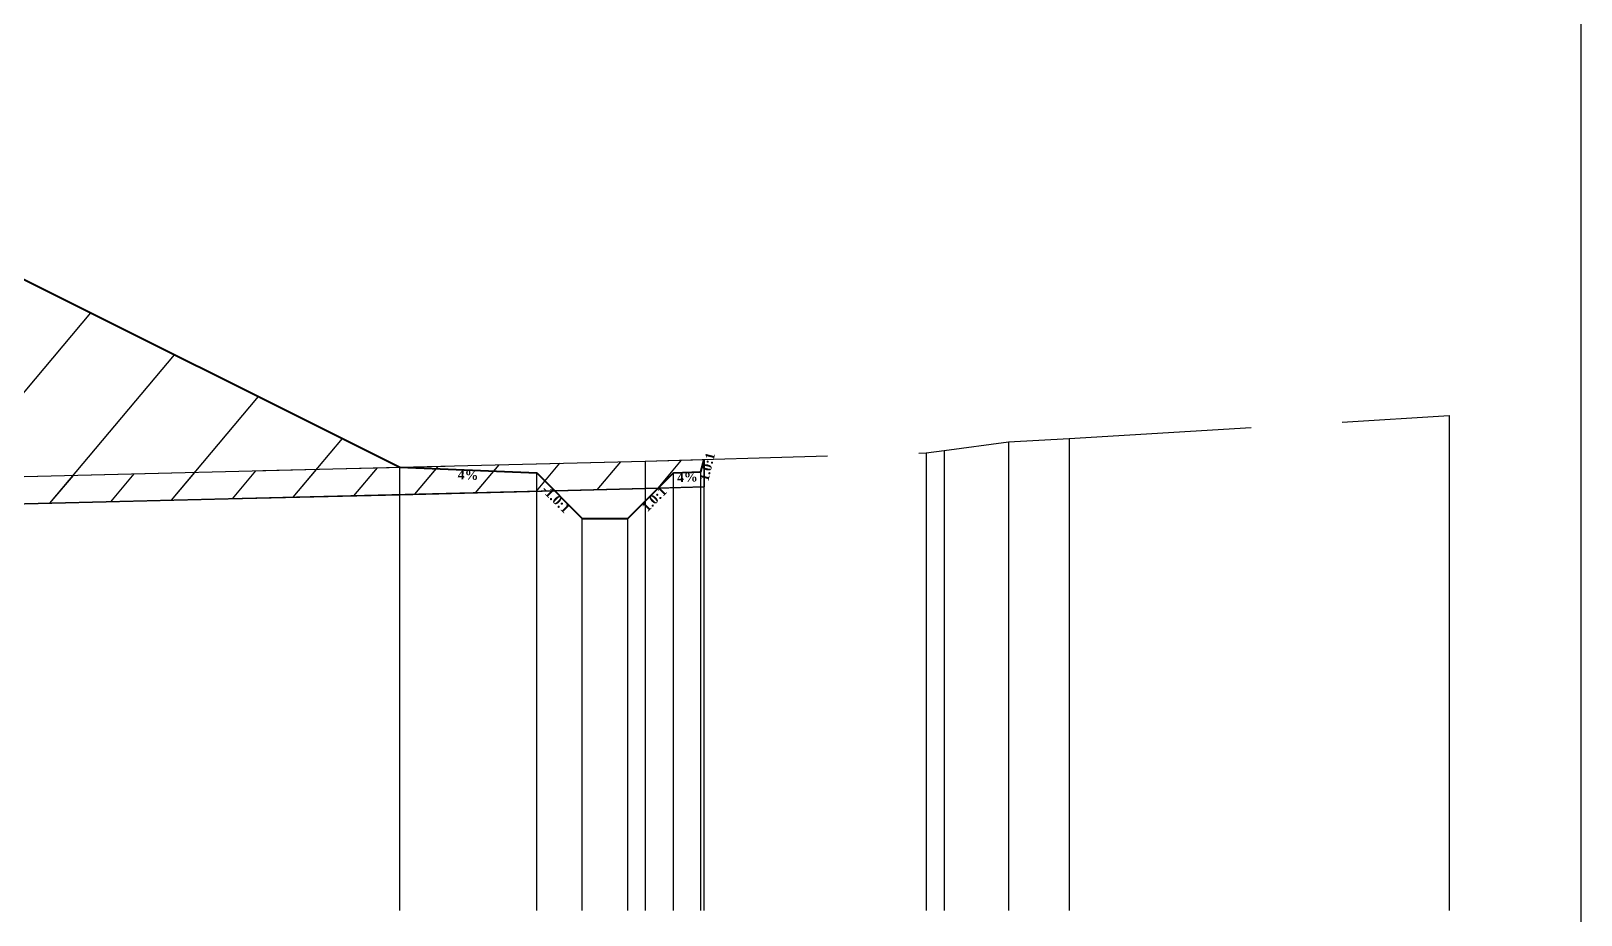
# Model space of a CAD drawing. Header units: millimetres. Extents: x 2762 to 3076, y 916 to 3305.
# Drawn here: x 2907.84 to 2924.82, y 1166.73 to 1176.42 of the extents above; entities that cross this region are included whole.
import ezdxf

# ---------------------------------------------------------------- set-up
doc = ezdxf.new("R2010")
doc.units = ezdxf.units.MM
doc.header["$LTSCALE"] = 2
doc.linetypes.add('CACHE', pattern=[9.525, 6.35, -3.175])
doc.linetypes.add('DASHED', pattern=[0.75, 0.5, -0.25])
doc.layers.add('C-ROAD-CORR', color=5, linetype='Continuous')
doc.layers.add('C-ROAD-SCTN', color=7, linetype='Continuous')
doc.styles.add('C3D_Etiquette', font='romans.shx')

msp = doc.modelspace()

# ---------------------------------------------------------------- hatches: boundary and pattern name
at = {"linetype": 'Continuous', "lineweight": -3}
h = msp.add_hatch(dxfattribs=at)
h.set_pattern_fill('_U', color=3, angle=50, style=0, pattern_type=0)
h.set_pattern_definition([(50, (2914.7086, 1171.4109), (-0.766044, 0.642788), [])])
h.paths.add_polyline_path([(2914.709, 1171.411), (2914.878, 1171.58), (2915.178, 1171.592), (2915.212, 1171.726), (2915.212, 1171.426)])
h.paths.add_polyline_path([(2881.588, 1171.042), (2881.823, 1171.278), (2883.323, 1171.338), (2892.483, 1175.917), (2900.48, 1176.237), (2902.876, 1176.141), (2911.878, 1171.64), (2913.378, 1171.58), (2913.576, 1171.382), (2898.176, 1171.003)])
h.paths.add_polyline_path([(2880.012, 1171.036), (2880.012, 1171.336), (2880.023, 1171.29), (2880.323, 1171.278), (2880.563, 1171.038)])
h = msp.add_hatch(dxfattribs=at)
h.set_pattern_fill('_U', color=150, scale=0.5, angle=50, style=0, pattern_type=0)
h.set_pattern_definition([(50, (2914.7086, 1171.41087), (-0.383022, 0.321394), [])])
h.paths.add_polyline_path([(2914.709, 1171.411), (2914.878, 1171.58), (2915.178, 1171.592), (2915.212, 1171.726), (2915.212, 1171.426)])
h.paths.add_polyline_path([(2911.878, 1171.64), (2914.567, 1171.707), (2915.212, 1171.726), (2915.178, 1171.592), (2914.878, 1171.58), (2914.709, 1171.411), (2914.567, 1171.407), (2913.576, 1171.382), (2913.378, 1171.58)])
h.paths.add_polyline_path([(2881.588, 1171.042), (2881.823, 1171.278), (2883.323, 1171.338), (2898.176, 1171.303), (2911.878, 1171.64), (2913.378, 1171.58), (2913.576, 1171.382), (2898.176, 1171.003)])
h.paths.add_polyline_path([(2880.012, 1171.336), (2881.407, 1171.342), (2883.323, 1171.338), (2881.823, 1171.278), (2881.588, 1171.042), (2881.407, 1171.042), (2880.563, 1171.038), (2880.323, 1171.278), (2880.023, 1171.29)])
h.paths.add_polyline_path([(2880.012, 1171.036), (2880.012, 1171.336), (2880.023, 1171.29), (2880.323, 1171.278), (2880.563, 1171.038)])
h = msp.add_hatch(dxfattribs=at)
h.set_pattern_fill('_U', color=1, angle=50, style=0, pattern_type=0)
h.set_pattern_definition([(50, (2913.5764, 1171.3823), (-0.766044, 0.642788), [])])
h.paths.add_polyline_path([(2913.576, 1171.382), (2914.567, 1171.407), (2914.709, 1171.411), (2914.378, 1171.08), (2913.878, 1171.08)])
h.paths.add_polyline_path([(2880.563, 1171.038), (2881.407, 1171.042), (2881.588, 1171.042), (2881.323, 1170.778), (2880.823, 1170.778)])

# ---------------------------------------------------------------- linework, layer by layer
at = {"color": 253, "linetype": 'Continuous', "lineweight": -3}
for p, q in [((2902.876, 1176.141), (2911.878, 1171.64)), ((2911.878, 1171.64), (2914.567, 1171.707)), ((2914.567, 1171.707), (2915.212, 1171.726)), ((2915.178, 1171.592), (2915.212, 1171.726)), ((2915.212, 1171.726), (2915.178, 1171.592)), ((2915.178, 1171.592), (2915.212, 1171.726)), ((2915.212, 1171.726), (2915.212, 1171.426)), ((2915.212, 1171.726), (2915.212, 1171.426)), ((2898.176, 1171.303), (2911.878, 1171.64)), ((2913.378, 1171.58), (2911.878, 1171.64)), ((2911.878, 1171.64), (2913.378, 1171.58)), ((2911.878, 1171.64), (2913.378, 1171.58)), ((2913.576, 1171.382), (2913.378, 1171.58)), ((2913.378, 1171.58), (2913.576, 1171.382)), ((2913.378, 1171.58), (2913.576, 1171.382)), ((2914.709, 1171.411), (2914.878, 1171.58)), ((2914.878, 1171.58), (2914.709, 1171.411)), ((2914.709, 1171.411), (2914.878, 1171.58)), ((2914.878, 1171.58), (2915.178, 1171.592)), ((2915.178, 1171.592), (2914.878, 1171.58)), ((2914.878, 1171.58), (2915.178, 1171.592)), ((2913.576, 1171.382), (2898.176, 1171.003)), ((2913.576, 1171.382), (2898.176, 1171.003)), ((2914.567, 1171.407), (2913.576, 1171.382)), ((2913.576, 1171.382), (2914.567, 1171.407)), ((2913.878, 1171.08), (2913.576, 1171.382)), ((2914.709, 1171.411), (2914.378, 1171.08)), ((2914.709, 1171.411), (2914.567, 1171.407)), ((2914.567, 1171.407), (2914.709, 1171.411)), ((2915.212, 1171.426), (2914.709, 1171.411)), ((2915.212, 1171.426), (2914.709, 1171.411)), ((2914.378, 1171.08), (2913.878, 1171.08))]:
    msp.add_line(p, q, dxfattribs=at)
at = {"color": 105, "linetype": 'DASHED', "lineweight": -3, "ltscale": 2}
for p, q in [((2919.213, 1171.954), (2923.38, 1172.207)), ((2917.846, 1171.825), (2918.55, 1171.919)), ((2918.55, 1171.919), (2919.213, 1171.954)), ((2898.38, 1171.308), (2914.567, 1171.707)), ((2914.567, 1171.707), (2917.647, 1171.798)), ((2917.647, 1171.798), (2917.846, 1171.825))]:
    msp.add_line(p, q, dxfattribs=at)
at = {"color": 98, "linetype": 'CACHE', "lineweight": -3}
for p, q in [((2923.38, 1172.207), (2923.38, 1166.784)), ((2918.55, 1171.919), (2918.55, 1166.784)), ((2919.213, 1171.954), (2919.213, 1166.784)), ((2914.567, 1171.707), (2914.567, 1166.784)), ((2917.647, 1171.798), (2917.647, 1166.784)), ((2917.846, 1171.825), (2917.846, 1166.784))]:
    msp.add_line(p, q, dxfattribs=at)
at = {"color": 8, "linetype": 'CACHE', "lineweight": -3}
for p, q in [((2915.212, 1166.784), (2915.212, 1171.726)), ((2911.878, 1166.784), (2911.878, 1171.64)), ((2913.378, 1166.784), (2913.378, 1171.58)), ((2914.878, 1166.784), (2914.878, 1171.58)), ((2915.178, 1166.784), (2915.178, 1171.592)), ((2913.878, 1166.784), (2913.878, 1171.08)), ((2914.378, 1166.784), (2914.378, 1171.08))]:
    msp.add_line(p, q, dxfattribs=at)
at = {"color": 6, "linetype": 'Continuous', "lineweight": -3}
for p, q in [((2911.878, 1171.34), (2913.865, 1171.389)), ((2913.865, 1171.389), (2914.567, 1171.407)), ((2914.567, 1171.407), (2915.212, 1171.426)), ((2898.38, 1171.008), (2909.998, 1171.294)), ((2909.998, 1171.294), (2911.878, 1171.34))]:
    msp.add_line(p, q, dxfattribs=at)
msp.add_lwpolyline([(2865.39, 1185.145), (2924.824, 1185.145), (2924.824, 1155.645), (2865.39, 1155.645)], close=True)
at = {"layer": 'C-ROAD-CORR', "color": 1, "linetype": 'Continuous', "lineweight": 40}
for p, q in [((2902.876, 1176.141), (2911.878, 1171.64)), ((2915.178, 1171.592), (2915.212, 1171.726)), ((2911.878, 1171.64), (2913.378, 1171.58)), ((2913.378, 1171.58), (2913.878, 1171.08)), ((2914.378, 1171.08), (2914.878, 1171.58)), ((2914.878, 1171.58), (2915.178, 1171.592)), ((2913.878, 1171.08), (2914.378, 1171.08))]:
    msp.add_line(p, q, dxfattribs=at)
at = {"layer": 'C-ROAD-CORR', "color": 1, "linetype": 'Continuous', "lineweight": -3}
for p, q in [((2913.378, 1171.58), (2913.878, 1171.08)), ((2914.378, 1171.08), (2914.878, 1171.58))]:
    msp.add_line(p, q, dxfattribs=at)
at = {"layer": 'C-ROAD-SCTN', "color": 154, "linetype": 'Continuous', "lineweight": -3}
for p, q in [((2902.876, 1176.141), (2911.878, 1171.64)), ((2915.178, 1171.592), (2915.212, 1171.726)), ((2911.878, 1171.64), (2913.378, 1171.58)), ((2913.378, 1171.58), (2913.878, 1171.08)), ((2914.378, 1171.08), (2914.878, 1171.58)), ((2914.878, 1171.58), (2915.178, 1171.592)), ((2913.878, 1171.08), (2914.378, 1171.08))]:
    msp.add_line(p, q, dxfattribs=at)
at = {"layer": 'C-ROAD-SCTN', "color": 1, "linetype": 'Continuous', "lineweight": -3}
for p, q in [((2902.876, 1176.141), (2911.878, 1171.64)), ((2915.178, 1171.592), (2915.212, 1171.726)), ((2911.878, 1171.64), (2913.378, 1171.58)), ((2913.378, 1171.58), (2913.878, 1171.08)), ((2914.378, 1171.08), (2914.878, 1171.58)), ((2914.878, 1171.58), (2915.178, 1171.592)), ((2913.878, 1171.08), (2914.378, 1171.08))]:
    msp.add_line(p, q, dxfattribs=at)

# ---------------------------------------------------------------- texts
at = {"color": 7, "linetype": 'Continuous', "lineweight": -3, "char_height": 0.1, "attachment_point": 2, "style": 'C3D_Etiquette'}
for s, insert, width, rotation in [('{\\fTimes New Roman|b1|i0|c0|p18;1.0:1}', (2915.199, 1171.658), 0.29446, 75.9638), ('{\\fTimes New Roman|b1|i0|c0|p18;4%}', (2912.628, 1171.606), 0.42071, 357.7094), ('{\\fTimes New Roman|b1|i0|c0|p18;4%}', (2915.028, 1171.582), 0.37094, 2.2906), ('{\\fTimes New Roman|b1|i0|c0|p18;-1.0:1}', (2913.625, 1171.328), 0.34598, 315), ('{\\fTimes New Roman|b1|i0|c0|p18;1.0:1}', (2914.631, 1171.328), 0.29001, 45)]:
    msp.add_mtext(s, dxfattribs=dict(at, insert=insert, width=width, rotation=rotation))

doc.saveas('drawing.dxf')
